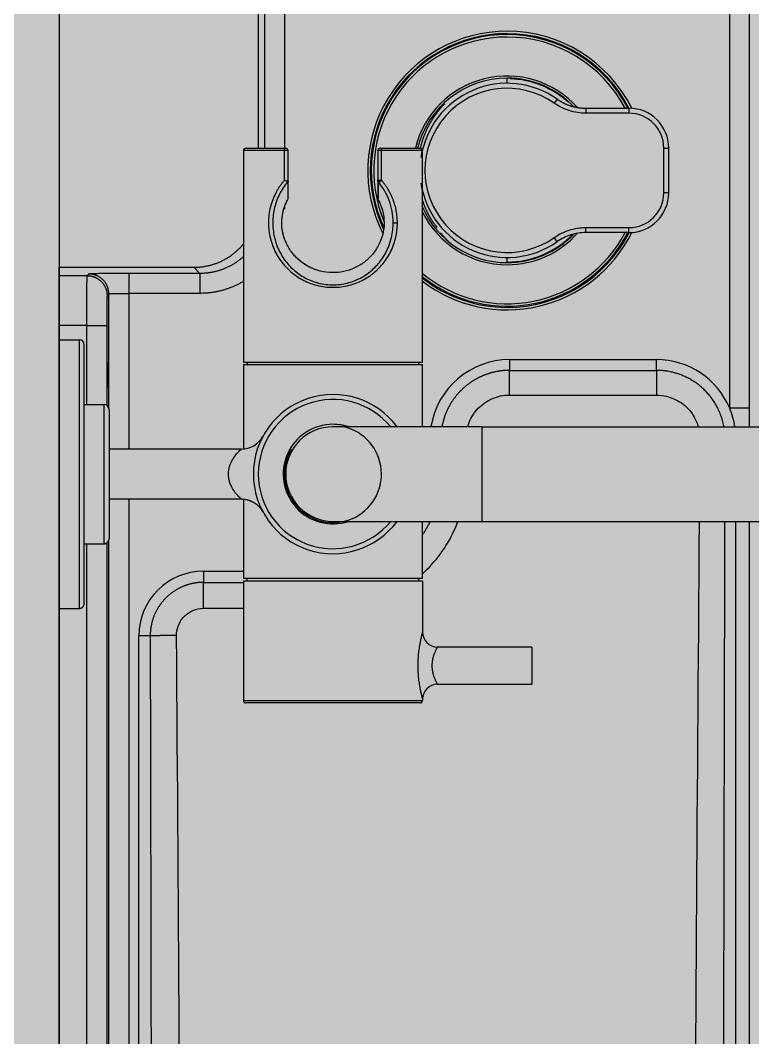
# Model space of a CAD drawing. Header units: millimetres. Extents: x 13515 to 183937, y -33900 to -660.
# Drawn here: x 60217.453 to 60219.757, y -20677.115 to -20673.915 of the extents above; entities that cross this region are included whole.
import ezdxf

# ---------------------------------------------------------------- set-up
doc = ezdxf.new("R2010")
doc.units = ezdxf.units.MM
doc.header["$LTSCALE"] = 100
doc.header["$MEASUREMENT"] = 0
doc.linetypes.add('HIDDEN', pattern=[2, 1, -1])
doc.layers.get('0').update_dxf_attribs({"linetype": 'CONTINUOUS'})
for name, color, linetype in [('254', 254, 'CONTINUOUS'), ('ELE9', 9, 'CONTINUOUS'), ('LED', 7, 'CONTINUOUS'), ('TOI', 12, 'CONTINUOUS')]:
    doc.layers.add(name, color=color, linetype=linetype)

# ---------------------------------------------------------------- blocks, each defined once
blk = doc.blocks.new('I2-샤워수전')
at = {"layer": 'TOI'}
for p, q in [((-16, 270), (-16, -72.5)), ((-138.7399, 268.7417), (-138.7399, -95.5)), ((-136, 268.7417), (-136, -95.5)), ((-13.9479, -100), (-13.9479, 244.9278)), ((-9.9483, 241.2105), (-9.9483, -91.6827)), ((-9.528, -91.1508), (-9.528, 234.8682)), ((-5.5284, 234.8682), (-5.5284, -91)), ((0, 234.8682), (0, -78)), ((-72.5, -59), (-37.5, -59)), ((-37, -59.5), (-73, -59.5)), ((-73, -59.75), (-73, -59.5)), ((-37, -83.5), (-37, -59.5)), ((-95, -70.25), (-95, -62.75)), ((-75.9999, -62.75), (-95, -62.75)), ((-95, -70.25), (-75.9999, -70.25)), ((-73, -83.5), (-73, -73.25)), ((-18.2689, -72.5), (-16, -72.5)), ((-29, -78.0396), (-37, -78.0396)), ((-29, -78.0396), (-29, -83.2435)), ((-5, -79), (-5, -131)), ((-4, -132), (-4, -78)), ((0, -78), (-3.9999, -78)), ((0, -78), (0, -132)), ((-73, -83.5), (-37, -83.5)), ((-72.25, -83.5), (-72.25, -84)), ((-37.75, -83.5), (-37.75, -84)), ((-29, -83.2435), (-37, -83.2435)), ((-29, -85.5), (-29, -83.2435)), ((-73, -84), (-37, -84)), ((-73, -84), (-73, -95.5)), ((-37, -99.9782), (-37, -84)), ((-29, -85.5), (-37, -85.5)), ((-9, -91), (-9, -119)), ((-5, -91), (-9, -91)), ((-10, -118), (-10, -92)), ((-85, -95.5), (-375, -95.5)), ((-85, -95.5), (-85, -114.5)), ((-54.9999, -95.5), (-85, -95.5)), ((-10, -100), (-36.5337, -100)), ((-37, -127), (-37, -110.0218)), ((-36.5337, -110), (-10, -110)), ((-13.9479, -141.3138), (-13.9479, -110)), ((-85, -114.5), (-375, -114.5)), ((-85, -114.4999), (-54.9999, -114.4999)), ((-73, -114.5), (-73, -127)), ((-138.7426, -118.2165), (-138.7426, -235.5307)), ((-138.7426, -118.2165), (-134.7429, -118.2165)), ((-134.7429, -118.2165), (-134.7429, -235.5307)), ((-9.9483, -118.3173), (-9.9483, -141.2105)), ((-9.528, -134.8682), (-9.528, -118.8492)), ((-5, -119), (-9, -119)), ((-5.5284, -119), (-5.5284, -134.8682)), ((-90.5, -120.8844), (-120, -120.8844)), ((-120, -125.847), (-120, -120.8844)), ((-90.5, -120.8844), (-90.5, -125.847)), ((-90.5, -125.847), (-120, -125.847)), ((-120, -125.847), (-120, -128)), ((-90.5, -128), (-90.5, -125.847)), ((-90.5, -128), (-120, -128)), ((-37, -127), (-73, -127)), ((-37, -127.5), (-73, -127.5)), ((-73, -127.5), (-73, -170)), ((-72.25, -127), (-72.25, -127.5)), ((-37.75, -127.5), (-37.75, -127)), ((-37, -170), (-37, -127.5)), ((0, -132), (-3.9999, -132)), ((0, -132), (0, -134.8682)), ((-5.5284, -134.8682), (-9.528, -134.8682)), ((-5.5284, -134.8682), (0, -134.8682)), ((0, -134.8682), (0, -144.8674)), ((-9.9483, -141.2105), (-9.6055, -140.8677)), ((-28.2585, -141.3138), (-13.9479, -141.3138)), ((-28.2585, -145.3135), (-28.2585, -141.3138)), ((-13.9479, -145.3135), (-13.9479, -141.3138)), ((-5.9486, -145.2101), (-5.6059, -144.8674)), ((-5.6059, -144.8674), (0, -144.8674)), ((0, -144.8674), (0, -146.551)), ((-28.2585, -145.3135), (-13.9479, -145.3135)), ((-27.021, -146.551), (-28.2585, -145.3135)), ((0, -146.551), (-27.021, -146.551)), ((0, -146.551), (0, -146.5511)), ((-90, -147.6085), (-90, -148.5307)), ((-89.9999, -147.4973), (-89.9999, -147.6085)), ((-100.0618, -151.7125), (-99.4868, -152.5307)), ((-114.5, -153.5307), (-105.8113, -153.5307)), ((-114.5, -153.5307), (-114.5, -154.5307)), ((-105.8113, -154.5307), (-114.5, -154.5307)), ((-105.8113, -153.5307), (-105.8113, -154.5307)), ((-67.0935, -155.5), (-67.9521, -155.5)), ((-45.257, -158.7128), (-45.257, -158.3124)), ((-45.1299, -158.3124), (-45.257, -158.3124)), ((-64, -164.0339), (-64, -160.4129)), ((-46, -160.3255), (-45.9999, -160.3282)), ((-45.9999, -160.3282), (-46, -163.8385)), ((-122.5, -161.5307), (-122.5, -170.5307)), ((-122.5, -161.5307), (-121.5, -161.5307)), ((-121.5, -161.5307), (-121.5, -170.5307)), ((-64, -164.034), (-64.7714, -164.034)), ((-64.7714, -164.034), (-64.7714, -170)), ((-64, -170), (-64, -164.034)), ((-46, -163.8385), (-46, -170)), ((-45.2285, -170), (-45.2285, -164.034)), ((-121.5, -170.5307), (-122.5, -170.5307)), ((-73, -170), (-64.7714, -170)), ((-64.5, -170.5), (-72.5, -170.5)), ((-64.7714, -170), (-64, -170)), ((-46, -170), (-45.2285, -170)), ((-37.5, -170.5), (-45.5, -170.5)), ((-45.257, -268.7443), (-45.257, -170.5)), ((-45.2285, -170), (-37, -170)), ((-41.2574, -268.7443), (-41.2574, -170.5)), ((-40.0199, -170.5), (-40.0199, -269.9818)), ((-114.5, -177.5307), (-105.8113, -177.5307)), ((-114.5, -178.5307), (-114.5, -177.5307)), ((-105.8113, -178.5307), (-105.8113, -177.5307)), ((-105.8113, -178.5307), (-114.5, -178.5307)), ((-100.0618, -180.3489), (-99.4868, -179.5307)), ((-90, -183.5307), (-90, -184.4528)), ((-89.9999, -184.4528), (-89.9999, -184.5641))]:
    blk.add_line(p, q, dxfattribs=at)
for points in [[(-23.563, -72.5611), (-23.3683, -72.5596, 0.00006178), (-23.1729, -72.558, 0.00006094), (-22.9766, -72.5564, 0.00006084), (-22.7799, -72.5548, 0.00006189), (-22.5828, -72.5531, 0.00006266), (-22.3858, -72.5513, 0.00006337), (-22.1889, -72.5495, 0.00006414), (-21.9926, -72.5477, 0.00006516), (-21.7969, -72.5458, 0.00006621), (-21.6023, -72.5438, 0.0000674), (-21.4089, -72.5418, 0.00006866), (-21.2169, -72.5398, 0.00007005), (-21.0267, -72.5378, 0.00007165), (-20.8384, -72.5357, 0.00007345), (-20.6524, -72.5336, 0.00007517), (-20.4688, -72.5314, 0.00007671), (-20.2881, -72.5293, 0.00007957), (-20.11, -72.5271, 0.00008349), (-19.9349, -72.5248, 0.00008402), (-19.7636, -72.5226, 0.00008128), (-19.5967, -72.5204, 0.00009227), (-19.4313, -72.5181, 0.00011361), (-19.2668, -72.5158, 0.00009161), (-19.1145, -72.5136, 0.00003515), (-18.9788, -72.5116, 0.00013327), (-18.8145, -72.509, 0.00025004), (-18.5748, -72.5051, 0.00013602), (-18.2689, -72.5, 0.00007629)], [(-3.9999, -78), (-4.0236, -78.0003, 0.00614716), (-4.0475, -78.0011, 0.00596958), (-4.0716, -78.0026, 0.00592672), (-4.0958, -78.0046, 0.00605823), (-4.1203, -78.0073, 0.00612209), (-4.1448, -78.0106, 0.00616928), (-4.1695, -78.0145, 0.00620304), (-4.1943, -78.0191, 0.0062684), (-4.2191, -78.0243, 0.00630737), (-4.244, -78.0302, 0.00636364), (-4.2689, -78.0368, 0.00639831), (-4.2937, -78.0441, 0.00645207), (-4.3186, -78.0521, 0.00648459), (-4.3434, -78.0608, 0.00653361), (-4.368, -78.0702, 0.00656312), (-4.3926, -78.0803, 0.0066075), (-4.417, -78.0911, 0.00663392), (-4.4412, -78.1026, 0.00667317), (-4.4652, -78.1148, 0.00669626), (-4.489, -78.1277, 0.00673008), (-4.5125, -78.1413, 0.00674964), (-4.5357, -78.1556, 0.00677774), (-4.5586, -78.1706, 0.00679361), (-4.5811, -78.1862, 0.00681576), (-4.6032, -78.2024, 0.00682777), (-4.6249, -78.2193, 0.00684369), (-4.6462, -78.2368, 0.00685185), (-4.667, -78.2549, 0.00686172), (-4.6873, -78.2736, 0.00686552), (-4.7071, -78.2929, 0.00686791), (-4.7263, -78.3127, 0.00686723), (-4.745, -78.333, 0.00686329), (-4.7631, -78.3538, 0.00685904), (-4.7806, -78.375, 0.00684965), (-4.7975, -78.3968, 0.00684174), (-4.8138, -78.4189, 0.0068259), (-4.8294, -78.4414, 0.00681388), (-4.8443, -78.4643, 0.00679166), (-4.8586, -78.4874, 0.00677622), (-4.8722, -78.5109, 0.00674902), (-4.8851, -78.5347, 0.00672852), (-4.8973, -78.5587, 0.00669204), (-4.9088, -78.5829, 0.00667294), (-4.9197, -78.6073, 0.00664361), (-4.9297, -78.6319, 0.00660371), (-4.9391, -78.6566, 0.0065257), (-4.9478, -78.6813, 0.00654378), (-4.9558, -78.7062, 0.00660845), (-4.9631, -78.7311, 0.00641436), (-4.9697, -78.7559, 0.00598942), (-4.9756, -78.7806, 0.00649503), (-4.9809, -78.8056, 0.00756005), (-4.9855, -78.8311, 0.00585025), (-4.9894, -78.855, 0.00230882), (-4.9926, -78.8766, 0.00789553), (-4.9954, -78.904, 0.01336104), (-4.9978, -78.9457, 0.0066977), (-5, -78.9999, 0.00363237)], [(-9, -90.9999), (-9.0237, -91.0002, 0.00614672), (-9.0475, -91.0011, 0.00596905), (-9.0716, -91.0025, 0.00592608), (-9.0959, -91.0046, 0.00605747), (-9.1203, -91.0072, 0.00612121), (-9.1449, -91.0105, 0.00616829), (-9.1696, -91.0144, 0.00620193), (-9.1943, -91.019, 0.00626718), (-9.2191, -91.0243, 0.00630603), (-9.244, -91.0302, 0.00636219), (-9.2689, -91.0368, 0.00639675), (-9.2938, -91.0441, 0.00645039), (-9.3186, -91.0521, 0.00648281), (-9.3434, -91.0608, 0.00653173), (-9.3681, -91.0702, 0.00656115), (-9.3926, -91.0803, 0.00660543), (-9.417, -91.0911, 0.00663177), (-9.4412, -91.1026, 0.00667093), (-9.4652, -91.1148, 0.00669394), (-9.489, -91.1277, 0.00672769), (-9.5125, -91.1413, 0.00674719), (-9.5357, -91.1556, 0.00677524), (-9.5586, -91.1706, 0.00679106), (-9.5811, -91.1862, 0.00681315), (-9.6032, -91.2024, 0.00682516), (-9.6249, -91.2193, 0.00684111), (-9.6462, -91.2368, 0.00684918), (-9.667, -91.2549, 0.00685878), (-9.6873, -91.2736, 0.00686294), (-9.7071, -91.2929, 0.00686633), (-9.7263, -91.3127, 0.00686632), (-9.745, -91.333, 0.00686292), (-9.7631, -91.3538, 0.00685874), (-9.7806, -91.375, 0.0068491), (-9.7975, -91.3968, 0.00684104), (-9.8138, -91.4189, 0.00682512), (-9.8294, -91.4414, 0.00681302), (-9.8444, -91.4643, 0.00679069), (-9.8586, -91.4875, 0.00677516), (-9.8722, -91.5109, 0.00674787), (-9.8851, -91.5347, 0.00672729), (-9.8973, -91.5587, 0.00669074), (-9.9089, -91.5829, 0.00667156), (-9.9197, -91.6073, 0.00664216), (-9.9298, -91.6319, 0.00660221), (-9.9392, -91.6566, 0.00652415), (-9.9479, -91.6813, 0.00654217), (-9.9559, -91.7062, 0.00660677), (-9.9631, -91.7311, 0.00641268), (-9.9698, -91.7559, 0.00598781), (-9.9757, -91.7806, 0.00649325), (-9.9809, -91.8056, 0.00755793), (-9.9855, -91.8312, 0.00584858), (-9.9895, -91.8551, 0.00230815), (-9.9927, -91.8767, 0.00789324), (-9.9954, -91.9041, 0.01335712), (-9.9979, -91.9457, 0.00669572), (-10, -92, 0.00363129)], [(-36.5337, -100), (-36.7052, -99.997, -0.00884397), (-36.8777, -99.9881, -0.00863416), (-37.0514, -99.973, -0.00856946), (-37.2258, -99.9519, -0.00873865), (-37.4006, -99.9242, -0.00882001), (-37.5754, -99.8903, -0.00886658), (-37.7499, -99.8498, -0.00889754), (-37.9238, -99.8029, -0.00896198), (-38.0966, -99.7494, -0.00899689), (-38.2681, -99.6895, -0.00904052), (-38.4379, -99.6231, -0.00906148), (-38.6056, -99.5505, -0.00908789), (-38.7708, -99.4716, -0.00910774), (-38.9333, -99.3866, -0.00913695), (-39.0926, -99.2955, -0.00912182), (-39.2485, -99.1988, -0.00907277), (-39.4005, -99.0965, -0.00913708), (-39.5487, -98.9887, -0.00928694), (-39.6926, -98.8756, -0.0090379), (-39.8316, -98.7582, -0.00846882), (-39.9652, -98.6371, -0.00923006), (-40.0952, -98.5094, -0.01081331), (-40.222, -98.3741, -0.00835536), (-40.338, -98.2447, -0.00325306), (-40.4402, -98.1255, -0.01136628), (-40.5586, -97.9666, -0.01931462), (-40.724, -97.7148, -0.00965551), (-40.9305, -97.3809, -0.00520345)], [(-9.6056, -140.8677), (-9.6019, -140.8575, 0.12429121), (-9.5981, -140.833, 0.0218621), (-9.5943, -140.7938, 0.00874373), (-9.5904, -140.7398, 0.00497445), (-9.5866, -140.6698, 0.00310073), (-9.5827, -140.5839, 0.00214591), (-9.5788, -140.4813, 0.00155462), (-9.575, -140.3626, 0.00120434), (-9.5713, -140.2269, 0.00094945), (-9.5676, -140.075, 0.00077991), (-9.5639, -139.9067, 0.00064726), (-9.5604, -139.7229, 0.0005534), (-9.557, -139.5236, 0.00047681), (-9.5538, -139.3102, 0.00042016), (-9.5507, -139.0828, 0.0003712), (-9.5477, -138.8432, 0.00033249), (-9.545, -138.5919, 0.00030294), (-9.5424, -138.3303, 0.00028153), (-9.54, -138.059, 0.00025344), (-9.5379, -137.7813, 0.00022329), (-9.5359, -137.4988, 0.00022652), (-9.5342, -137.207, 0.00024618), (-9.5327, -136.9048, 0.00018415), (-9.5314, -136.6184, 0.00007802), (-9.5304, -136.3575, 0.00023035), (-9.5295, -136.0261, 0.00036732), (-9.5287, -135.5229, 0.00018292), (-9.528, -134.8682, 0.00009969)], [(-5.5283, -134.8682), (-5.5284, -135.3415, -0.00009983), (-5.5286, -135.821, -0.00009531), (-5.5291, -136.3072, -0.00009479), (-5.5298, -136.798, -0.00010012), (-5.5306, -137.2913, -0.00010409), (-5.5317, -137.7851, -0.00010801), (-5.533, -138.2774, -0.0001124), (-5.5345, -138.7662, -0.00011847), (-5.5363, -139.2488, -0.00012502), (-5.5382, -139.7233, -0.00013295), (-5.5404, -140.1871, -0.00014206), (-5.5427, -140.6383, -0.0001529), (-5.5453, -141.0742, -0.00016603), (-5.548, -141.4932, -0.0001816), (-5.551, -141.8926, -0.00020034), (-5.5541, -142.2715, -0.00022159), (-5.5573, -142.6272, -0.00025185), (-5.5607, -142.9593, -0.00029109), (-5.5643, -143.2657, -0.00033122), (-5.5679, -143.5462, -0.00036465), (-5.5715, -143.799, -0.0004713), (-5.5753, -144.0254, -0.00068168), (-5.5793, -144.2243, -0.00070874), (-5.583, -144.3943, -0.00036909), (-5.5864, -144.5336, -0.00134666), (-5.5907, -144.6541, -0.00458105), (-5.5973, -144.7657, -0.00612899), (-5.6059, -144.8673, -0.00683343)], [(-5.6059, -144.8673), (-5.7965, -144.8628, -0.01280175), (-5.9896, -144.8488, -0.01215472), (-6.1854, -144.8248, -0.01197262), (-6.3832, -144.7909, -0.01247889), (-6.5819, -144.7461, -0.0127176), (-6.7809, -144.6906, -0.01287301), (-6.9793, -144.6238, -0.01297432), (-7.1762, -144.5459, -0.01318127), (-7.3706, -144.4565, -0.01329083), (-7.5617, -144.3562, -0.01343518), (-7.7484, -144.2446, -0.01350725), (-7.9299, -144.1225, -0.01360501), (-8.1051, -143.9898, -0.01365898), (-8.2735, -143.8474, -0.01372869), (-8.4337, -143.6955, -0.01371897), (-8.5856, -143.5353, -0.0136553), (-8.728, -143.367, -0.01372879), (-8.8607, -143.1917, -0.01389374), (-8.9828, -143.0098, -0.01354017), (-9.0944, -142.8235, -0.01272313), (-9.1947, -142.634, -0.013683), (-9.2841, -142.438, -0.01572207), (-9.3623, -142.2351, -0.01237337), (-9.4289, -142.0428, -0.00539072), (-9.4832, -141.8676, -0.01618256), (-9.5292, -141.645, -0.02706275), (-9.5701, -141.3072, -0.01386632), (-9.6056, -140.8677, -0.00762354)], [(-37, -143.7335), (-36.7201, -143.5694, -0.00468305), (-36.438, -143.411, -0.00473023), (-36.1537, -143.2585, -0.00473708), (-35.8673, -143.1117, -0.00470656), (-35.5791, -142.9709, -0.00469175), (-35.2893, -142.8358, -0.00467627), (-34.9979, -142.7068, -0.0046646), (-34.7053, -142.5836, -0.00464342), (-34.4115, -142.4664, -0.00462999), (-34.1167, -142.3551, -0.00460858), (-33.8211, -142.2497, -0.00459326), (-33.5249, -142.1501, -0.00456748), (-33.2283, -142.0565, -0.00455466), (-32.9313, -141.9686, -0.00453637), (-32.6341, -141.8866, -0.00451006), (-32.337, -141.8103, -0.00445915), (-32.0402, -141.7398, -0.00447568), (-31.7434, -141.6748, -0.00452848), (-31.4467, -141.6156, -0.00439481), (-31.1517, -141.5618, -0.00410148), (-30.8591, -141.5136, -0.0044669), (-30.5629, -141.4707, -0.00523072), (-30.2611, -141.4331, -0.00402583), (-29.9783, -141.401, -0.00153213), (-29.7231, -141.3746, -0.0054981), (-29.3987, -141.3521, -0.0093459), (-28.9038, -141.3317, -0.00465178), (-28.2585, -141.3138, -0.00250773)], [(-9.9483, -141.2105), (-9.9552, -141.2154, -0.17603175), (-9.9715, -141.2204, -0.04077524), (-9.9976, -141.2255, -0.01699347), (-10.0336, -141.2306, -0.00979362), (-10.0803, -141.2358, -0.00614181), (-10.1375, -141.2409, -0.00426342), (-10.2059, -141.2461, -0.00309436), (-10.2851, -141.2512, -0.00239982), (-10.3755, -141.2562, -0.0018934), (-10.4768, -141.2611, -0.00155611), (-10.589, -141.2659, -0.00129196), (-10.7115, -141.2706, -0.00110491), (-10.8444, -141.2751, -0.00095221), (-10.9866, -141.2795, -0.00083922), (-11.1382, -141.2836, -0.00074154), (-11.298, -141.2875, -0.00066428), (-11.4655, -141.2912, -0.0006053), (-11.6399, -141.2946, -0.00056256), (-11.8208, -141.2978, -0.00050646), (-12.0059, -141.3006, -0.00044623), (-12.1942, -141.3032, -0.00045269), (-12.3888, -141.3055, -0.000492), (-12.5903, -141.3075, -0.00036805), (-12.7812, -141.3092, -0.00015592), (-12.9551, -141.3106, -0.0004604), (-13.1761, -141.3118, -0.00073416), (-13.5115, -141.3129, -0.00036562), (-13.948, -141.3138, -0.00019926)], [(-9.9483, -141.2105), (-9.9438, -141.401, 0.01280184), (-9.9298, -141.5941, 0.01215479), (-9.9058, -141.79, 0.01197266), (-9.8719, -141.9877, 0.01247892), (-9.8271, -142.1865, 0.01271761), (-9.7716, -142.3855, 0.012873), (-9.7047, -142.5839, 0.01297429), (-9.6269, -142.7808, 0.01318122), (-9.5375, -142.9752, 0.01329076), (-9.4371, -143.1663, 0.01343509), (-9.3255, -143.353, 0.01350714), (-9.2034, -143.5345, 0.01360488), (-9.0707, -143.7097, 0.01365884), (-8.9283, -143.878, 0.01372853), (-8.7764, -144.0383, 0.0137188), (-8.6162, -144.1902, 0.01365512), (-8.448, -144.3325, 0.0137286), (-8.2726, -144.4653, 0.01389354), (-8.0907, -144.5874, 0.01353997), (-7.9044, -144.699, 0.01272295), (-7.7149, -144.7993, 0.01368279), (-7.5189, -144.8887, 0.01572184), (-7.316, -144.9669, 0.0123732), (-7.1236, -145.0334, 0.00539065), (-6.9484, -145.0878, 0.01618234), (-6.7259, -145.1338, 0.02706243), (-6.3881, -145.1747, 0.01386617), (-5.9486, -145.2102, 0.00762347)], [(-37, -148.6909), (-36.7468, -148.467, -0.00641842), (-36.4885, -148.2499, -0.00645897), (-36.2248, -148.04, -0.00645857), (-35.9562, -147.8371, -0.0064384), (-35.6829, -147.6418, -0.00642873), (-35.4054, -147.4539, -0.00641126), (-35.1238, -147.2739, -0.00639769), (-34.8386, -147.1014, -0.00637452), (-34.55, -146.9371, -0.00635885), (-34.2584, -146.7805, -0.00633144), (-33.964, -146.6321, -0.00631116), (-33.6672, -146.4917, -0.00627591), (-33.3683, -146.3596, -0.00625753), (-33.0677, -146.2354, -0.00622971), (-32.7656, -146.1196, -0.00619206), (-32.4624, -146.0117, -0.00611892), (-32.1585, -145.9121, -0.00613653), (-31.8538, -145.8203, -0.00619885), (-31.5484, -145.7367, -0.0060163), (-31.2443, -145.6608, -0.00561683), (-30.9422, -145.593, -0.00609562), (-30.6361, -145.5326, -0.00710281), (-30.3241, -145.4799, -0.0054906), (-30.0316, -145.4349, -0.0021522), (-29.7675, -145.398, -0.0074265), (-29.4326, -145.3665, -0.01257755), (-28.9227, -145.3383, -0.00629618), (-28.2585, -145.3135, -0.00341079)], [(-13.948, -145.3135), (-13.5693, -145.3134, 0.0001663), (-13.1858, -145.313, 0.00015877), (-12.7968, -145.3124, 0.00015791), (-12.4041, -145.3115, 0.00016679), (-12.0095, -145.3104, 0.0001734), (-11.6144, -145.3089, 0.00017993), (-11.2206, -145.3072, 0.00018724), (-10.8296, -145.3052, 0.00019736), (-10.4435, -145.3029, 0.00020827), (-10.0639, -145.3003, 0.00022147), (-9.6928, -145.2974, 0.00023663), (-9.3319, -145.2943, 0.0002547), (-8.9832, -145.2909, 0.00027656), (-8.648, -145.2872, 0.0003025), (-8.3284, -145.2833, 0.0003337), (-8.0253, -145.2792, 0.00036909), (-7.7408, -145.2748, 0.00041947), (-7.475, -145.2703, 0.00048481), (-7.23, -145.2656, 0.00055162), (-7.0055, -145.2608, 0.00060726), (-6.8033, -145.2559, 0.0007848), (-6.6222, -145.2509, 0.00113497), (-6.463, -145.2456, 0.00117978), (-6.327, -145.2406, 0.00061429), (-6.2155, -145.2361, 0.00224082), (-6.1192, -145.2303, 0.00761313), (-6.0299, -145.2216, 0.01014586), (-5.9486, -145.2102, 0.01123962)], [(-76.6447, -153.461), (-76.6948, -153.3966, 0.00138202), (-76.7452, -153.3325, 0.00138259), (-76.7959, -153.2687, 0.00138336), (-76.847, -153.2052, 0.00138448), (-76.8985, -153.1421, 0.00138545), (-76.9502, -153.0792, 0.00138629), (-77.0024, -153.0166, 0.00138706), (-77.0548, -152.9543, 0.00138778), (-77.1076, -152.8923, 0.00138859), (-77.1607, -152.8306, 0.00138945), (-77.2142, -152.7693, 0.0013898), (-77.268, -152.7082, 0.00138966), (-77.3221, -152.6475, 0.00139118), (-77.3765, -152.587, 0.00139412), (-77.4313, -152.5269, 0.0013911), (-77.4864, -152.4671, 0.00138299), (-77.5418, -152.4077, 0.00139529), (-77.5976, -152.3485, 0.00142376), (-77.6538, -152.2896, 0.00138366), (-77.71, -152.2312, 0.00129229), (-77.7663, -152.1735, 0.00142615), (-77.8238, -152.1152, 0.00169962), (-77.883, -152.0559, 0.00129077), (-77.9388, -152.0005, 0.00044439), (-77.9893, -151.9505, 0.00181944), (-78.055, -151.8871, 0.00313022), (-78.157, -151.7904, 0.00153113), (-78.2912, -151.6644, 0.00081165)], [(-73, -159.9543), (-73.0628, -159.7639, 0.00292228), (-73.128, -159.5739, 0.00290523), (-73.1955, -159.3844, 0.00290358), (-73.2653, -159.1954, 0.00292201), (-73.3374, -159.0069, 0.00293264), (-73.4119, -158.819, 0.00294092), (-73.4888, -158.6317, 0.0029476), (-73.5679, -158.445, 0.0029576), (-73.6494, -158.259, 0.00296482), (-73.7332, -158.0737, 0.00297404), (-73.8194, -157.8892, 0.00297967), (-73.9079, -157.7055, 0.00298634), (-73.9988, -157.5226, 0.00299422), (-74.0919, -157.3405, 0.00300718), (-74.1874, -157.1593, 0.00300458), (-74.2852, -156.9791, 0.00299258), (-74.3853, -156.7999, 0.00302346), (-74.4877, -156.6216, 0.00309178), (-74.5927, -156.444, 0.00300633), (-74.6994, -156.2682, 0.00280944), (-74.8077, -156.0945, 0.0031079), (-74.9202, -155.9193, 0.00371521), (-75.038, -155.7414, 0.00281546), (-75.1499, -155.575, 0.00095391), (-75.2522, -155.4252, 0.00398794), (-75.3886, -155.2358, 0.00687134), (-75.6049, -154.9479, 0.00335057), (-75.8921, -154.5732, 0.0017701)], [(-64.7715, -164.0339), (-64.7546, -164.0142, -0.00686528), (-64.7366, -163.9941, -0.00611028), (-64.7172, -163.9736, -0.00579814), (-64.6966, -163.9527, -0.00601268), (-64.6748, -163.9317, -0.00605123), (-64.6518, -163.9106, -0.00608378), (-64.6277, -163.8896, -0.00611034), (-64.6027, -163.8688, -0.00625522), (-64.5769, -163.8484, -0.00637506), (-64.5503, -163.8286, -0.0065742), (-64.5232, -163.8094, -0.00678007), (-64.4957, -163.7911, -0.00706642), (-64.468, -163.7739, -0.00739569), (-64.4404, -163.7577, -0.00780658), (-64.413, -163.743, -0.00827774), (-64.386, -163.7295, -0.00879742), (-64.3596, -163.7176, -0.00954293), (-64.334, -163.7073, -0.01046682), (-64.3094, -163.6986, -0.01126693), (-64.2859, -163.6914, -0.01171234), (-64.2637, -163.6859, -0.01392328), (-64.2427, -163.6821, -0.01791146), (-64.2229, -163.68, -0.01658457), (-64.2052, -163.679, -0.00861467), (-64.1899, -163.6789, -0.02508315), (-64.1737, -163.6816, -0.05266857), (-64.1532, -163.689, -0.03397395), (-64.1289, -163.7007, -0.0207982)], [(-64.1289, -163.7007), (-64.1209, -163.7097, -0.00607593), (-64.1132, -163.7189, -0.00600996), (-64.1056, -163.7282, -0.00598977), (-64.0983, -163.7378, -0.00604637), (-64.0912, -163.7477, -0.00607469), (-64.0843, -163.7577, -0.00609051), (-64.0776, -163.7679, -0.00610159), (-64.0711, -163.7783, -0.00612322), (-64.0649, -163.7888, -0.00613592), (-64.059, -163.7996, -0.0061512), (-64.0533, -163.8105, -0.0061584), (-64.0479, -163.8215, -0.00616607), (-64.0428, -163.8327, -0.00617585), (-64.0379, -163.844, -0.00619193), (-64.0333, -163.8554, -0.00618004), (-64.029, -163.867, -0.00614548), (-64.025, -163.8786, -0.00619513), (-64.0213, -163.8903, -0.00631036), (-64.0178, -163.9022, -0.00613694), (-64.0147, -163.914, -0.00574115), (-64.0119, -163.9259, -0.00629929), (-64.0094, -163.9379, -0.00744868), (-64.0071, -163.9503, -0.00570306), (-64.0052, -163.962, -0.00208463), (-64.0036, -163.9725, -0.00790811), (-64.0023, -163.986, -0.01353198), (-64.0011, -164.0068, -0.00668614), (-64, -164.0339, -0.0035709)], [(-77.4693, -179.4178), (-77.2245, -179.1665, 0.00472232), (-76.9845, -178.9108, 0.00473075), (-76.7496, -178.6505, 0.00472885), (-76.5196, -178.3859, 0.00472546), (-76.2949, -178.1171, 0.00472329), (-76.0753, -177.8443, 0.00471765), (-75.8613, -177.5675, 0.00471257), (-75.6526, -177.2871, 0.00470489), (-75.4495, -177.003, 0.00469892), (-75.252, -176.7155, 0.00468941), (-75.0603, -176.4247, 0.00468055), (-74.8743, -176.1308, 0.0046661), (-74.6942, -175.8339, 0.00465956), (-74.5199, -175.5343, 0.00465265), (-74.3516, -175.232, 0.00463096), (-74.1893, -174.9273, 0.0045883), (-74.033, -174.6204, 0.00461247), (-73.8827, -174.3111, 0.00468079), (-73.7384, -173.9994, 0.00454262), (-73.6004, -173.6872, 0.0042395), (-73.4691, -173.3753, 0.00463664), (-73.3424, -173.0568, 0.00546078), (-73.2202, -172.7294, 0.00417912), (-73.1089, -172.4212, 0.00153721), (-73.0114, -172.142, 0.00576717), (-72.8997, -171.7819, 0.00983005), (-72.7453, -171.226, 0.00485397), (-72.5536, -170.4971, 0.00259734)], [(-64.4999, -170.5), (-64.5129, -170.4994, -0.02354851), (-64.526, -170.4977, -0.02211001), (-64.5393, -170.4947, -0.02130241), (-64.5527, -170.4905, -0.02151659), (-64.5662, -170.4849, -0.02099967), (-64.5797, -170.4779, -0.02022212), (-64.5932, -170.4696, -0.01921376), (-64.6065, -170.4598, -0.01834854), (-64.6197, -170.4487, -0.01727558), (-64.6327, -170.4361, -0.01631613), (-64.6454, -170.4222, -0.01526778), (-64.6577, -170.4069, -0.01436088), (-64.6696, -170.3903, -0.01344275), (-64.681, -170.3725, -0.01266055), (-64.6919, -170.3535, -0.01185618), (-64.7022, -170.3335, -0.01112848), (-64.7119, -170.3125, -0.01056481), (-64.7209, -170.2906, -0.01015346), (-64.7292, -170.2678, -0.00941652), (-64.7367, -170.2445, -0.00849008), (-64.7436, -170.2208, -0.00878472), (-64.7496, -170.1963, -0.00972054), (-64.7549, -170.171, -0.00739273), (-64.7595, -170.1469, -0.003166), (-64.7631, -170.125, -0.00936698), (-64.7663, -170.0972, -0.01514481), (-64.769, -170.055, -0.00760893), (-64.7715, -170, -0.0041591)], [(-45.2285, -170), (-45.2288, -170.0239, -0.00695511), (-45.2297, -170.048, -0.0066255), (-45.2314, -170.0725, -0.00657028), (-45.2337, -170.0972, -0.00691632), (-45.2367, -170.1221, -0.00715035), (-45.2405, -170.1469, -0.00736609), (-45.245, -170.1717, -0.0075922), (-45.2503, -170.1963, -0.00791309), (-45.2564, -170.2206, -0.00823075), (-45.2632, -170.2445, -0.00860859), (-45.2708, -170.2679, -0.00900844), (-45.2791, -170.2906, -0.00946954), (-45.2881, -170.3125, -0.00998471), (-45.2977, -170.3335, -0.0105629), (-45.308, -170.3535, -0.01118122), (-45.3189, -170.3725, -0.01180201), (-45.3303, -170.3903, -0.01265768), (-45.3422, -170.4069, -0.01367834), (-45.3546, -170.4222, -0.01430958), (-45.3672, -170.4361, -0.01436685), (-45.3801, -170.4487, -0.01655317), (-45.3934, -170.4598, -0.02050316), (-45.4072, -170.4696, -0.01741369), (-45.4203, -170.4779, -0.00790956), (-45.4321, -170.4847, -0.02464238), (-45.4473, -170.4905, -0.04530206), (-45.4702, -170.4956, -0.02467138), (-45.5, -170.5, -0.01382489)], [(-100.0617, -180.3489), (-100.2277, -180.2348, 0.0050671), (-100.3962, -180.1238, 0.00502798), (-100.5675, -180.0159, 0.00501525), (-100.7414, -179.9112, 0.00504735), (-100.9178, -179.8099, 0.005063), (-101.0966, -179.7119, 0.00507127), (-101.2777, -179.6175, 0.00507677), (-101.4609, -179.5266, 0.00508839), (-101.6463, -179.4394, 0.005095), (-101.8336, -179.3559, 0.00510324), (-102.0229, -179.2761, 0.0051063), (-102.2139, -179.2002, 0.00510919), (-102.4065, -179.1282, 0.00511521), (-102.6007, -179.0601, 0.00512658), (-102.7963, -178.9961, 0.00511521), (-102.9931, -178.9361, 0.00508525), (-103.191, -178.8801, 0.00512666), (-103.3901, -178.8283, 0.00522408), (-103.5904, -178.7806, 0.0050786), (-103.7907, -178.737, 0.00474808), (-103.9904, -178.6977, 0.00521851), (-104.1938, -178.6624, 0.00618524), (-104.4024, -178.6313, 0.00472319), (-104.5985, -178.6045, 0.00169515), (-104.776, -178.5824, 0.00658273), (-105.0036, -178.5634, 0.01128275), (-105.3535, -178.5461, 0.00555695), (-105.8113, -178.5307, 0.00296075)]]:
    blk.add_lwpolyline(points, format="xyb", dxfattribs=at)
for centre, radius, start, end in [((-72.5, -59.5), 0.5, 90, 180), ((-37.5, -59.5), 0.5, 0, 90), ((-76, -59.75), 3, 270, 0), ((-76, -73.25), 3, 0, 90), ((-29, -72.5), 13, 270, 0), ((-55, -105), 16, 216.42357, 143.57643), ((-55, -105), 15, 219.29648, 140.70352), ((-55, -105), 9.75, 329.149066, 256.99787), ((-55, -105), 10, 270, 108.19487), ((-55, -105), 9.5, 270, 89.99961), ((-36.5338, -115), 5, 90, 151.56311), ((-120, -112), 16, 188.9893, 202.86333), ((-90.5, -112), 16, 270, 351.010701), ((-55, -105), 10, 251.80513, 270), ((-120, -112), 16, 202.86333, 270), ((-9, -118), 1, 180, 270), ((-4, -131), 1, 180, 270), ((-90, -166), 28, 52.6168, 153.60367), ((-90, -166), 27.5, 90, 153.02616), ((-90, -166.0307), 27.3, 51.48565, 152.7499), ((-90, -166), 27.5, 51.81652, 90), ((-90, -166.0307), 26.8, 50.62981, 152.19797), ((-90, -166.0307), 18.9624, 90, 138.1885), ((-90, -166.0307), 18.9624, 26.29701, 90), ((-90, -166.0307), 18.5334, 90, 136.35117), ((-90, -166.0307), 18.4221, 90, 135.78985), ((-90, -166.0307), 17.5, 8.499243, 125.0968), ((-90, -166.0307), 18.5334, 23.4711, 90), ((-90, -166.0307), 16.5, 234.9032, 125.0968), ((-90, -166), 28, 270, 26.91455), ((-114.5, -161.5307), 8, 90, 180), ((-114.5, -161.5307), 7, 90, 180), ((-90, -166), 27.5, 270, 25.52848), ((-90, -166.0307), 27.3, 270, 24.87424), ((-90, -166.0307), 26.8, 270, 22.71077), ((-90, -166.0307), 17.5, 234.9032, 351.50057), ((-114.5, -170.5307), 8, 180, 270), ((-114.5, -170.5307), 7, 180, 270), ((-90, -166.0307), 18.9624, 221.8115, 346.36761), ((-90, -166.0307), 18.5334, 270.000126, 346.045745), ((-72.5, -170), 0.5, 180, 270), ((-64.5, -170), 0.5, 270, 0), ((-45.5, -170), 0.5, 180, 270), ((-37.5, -170), 0.5, 270, 0), ((-90, -166), 28, 206.54188, 270), ((-90, -166), 27.5, 207.10756, 270), ((-90, -166.0307), 27.3, 207.2501, 270), ((-90, -166.0307), 26.8, 207.80203, 270), ((-90, -166.0307), 18.5334, 223.64883, 270.00013), ((-90, -166.0307), 18.4221, 228.07131, 267.99308)]:
    blk.add_arc(centre, radius, start, end, dxfattribs=at)
blk.add_ellipse((-9.7381, -125), major_axis=(0, -2.5), ratio=0.01309072, start_param=0, end_param=6.2831853, dxfattribs=at)
for points, knots in [([(-133.1958, 270.0001), (-133.2318, 236.4374), (-133.3003, 172.7703), (-133.4131, 95.0831), (-133.5096, 37.582), (-133.5836, -2.548), (-133.6607, -40.7478), (-133.7279, -71.5173), (-133.7706, -89.5536), (-133.7849, -95.5)], [0, 0, 0, 0, 0.26358067, 0.50000305, 0.61010823, 0.71516051, 0.8151599, 0.9101064, 0.95680622, 0.95680622, 0.95680622, 0.95680622]), ([(-18.2689, -72.5), (-18.3141, -51.6346), (-18.4089, -7.936), (-18.5315, 60.5638), (-18.6273, 122.6343), (-18.7002, 177.094), (-18.7554, 222.7609), (-18.7877, 253.9916), (-18.8043, 270.0001)], [0, 0, 0, 0, 0.18276281, 0.38276206, 0.59999774, 0.7264466, 0.85978069, 1, 1, 1, 1]), ([(-128.6146, -95.5), (-128.1508, -37.3534), (-127.781, 20.794), (-127.157, 137.6373), (-126.9058, 196.3333), (-126.703, 255.0294)], [0.045115198, 0.045115198, 0.045115198, 0.045115198, 0.52031843, 0.52031843, 1, 1, 1, 1]), ([(-25.2969, 255.0296), (-25.1168, 202.916), (-24.6584, 93.7184), (-23.994, -15.4781), (-23.563, -72.5611)], [0, 0, 0, 0, 0.47723962, 1, 1, 1, 1]), ([(-73, -73.25), (-72.9992, -73.2472), (-72.9976, -73.2415), (-72.9851, -73.1956), (-72.962, -73.1105), (-72.9229, -72.9652), (-72.8639, -72.7402), (-72.7921, -72.4552), (-72.6822, -71.9968), (-72.5261, -71.2886), (-72.3396, -70.2656), (-72.179, -69.0985), (-72.0707, -67.8269), (-72.0317, -66.5004), (-72.0708, -65.174), (-72.1789, -63.9019), (-72.3396, -62.7348), (-72.5261, -61.7113), (-72.6822, -61.003), (-72.7921, -60.5448), (-72.8639, -60.2598), (-72.9229, -60.0345), (-72.9572, -59.9075), (-72.9753, -59.8405), (-72.9843, -59.8074), (-72.9913, -59.7817), (-72.9963, -59.7635), (-72.9994, -59.7521), (-72.9998, -59.7507), (-73, -59.75)], [0, 0, 0, 0, 0.01917734, 0.03842213, 0.05784741, 0.08703141, 0.11645749, 0.14614654, 0.17641443, 0.23802034, 0.30141717, 0.36647843, 0.43286844, 0.49997421, 0.56708196, 0.63347401, 0.69855588, 0.7619808, 0.82357835, 0.85383406, 0.8835373, 0.91295733, 0.94214129, 0.95188291, 0.96156649, 0.97120587, 0.98081511, 0.9904084, 1, 1, 1, 1]), ([(-75.9999, -70.2499), (-75.9995, -70.2492), (-75.9985, -70.2476), (-75.9906, -70.2344), (-75.9781, -70.2131), (-75.9604, -70.1824), (-75.9377, -70.1423), (-75.91, -70.0926), (-75.8773, -70.0329), (-75.8296, -69.9446), (-75.7591, -69.8121), (-75.6683, -69.6322), (-75.5629, -69.4118), (-75.4195, -69.0865), (-75.2331, -68.6023), (-75.0425, -67.9476), (-74.9163, -67.2362), (-74.8707, -66.4993), (-74.9167, -65.7634), (-75.0425, -65.0519), (-75.2332, -64.3978), (-75.4194, -63.9135), (-75.5629, -63.5882), (-75.6683, -63.3679), (-75.759, -63.1879), (-75.8382, -63.0393), (-75.8985, -62.9284), (-75.9438, -62.847), (-75.9759, -62.7907), (-75.9961, -62.7563), (-75.9987, -62.7521), (-75.9999, -62.7501)], [0, 0, 0, 0, 0.01465361, 0.02952637, 0.04462953, 0.05997383, 0.07556951, 0.09142632, 0.10755353, 0.12395997, 0.15362016, 0.18680962, 0.21410474, 0.25015338, 0.31343745, 0.37626481, 0.44042503, 0.49999335, 0.55977863, 0.62372453, 0.68657383, 0.74988448, 0.7858964, 0.81321958, 0.84633945, 0.87607163, 0.90212774, 0.92750896, 0.95225344, 0.97640236, 1, 1, 1, 1]), ([(-28.9999, -83.2436), (-28.9388, -83.2432), (-28.8157, -83.2426), (-28.63, -83.2377), (-28.4422, -83.2296), (-28.2523, -83.218), (-28.0605, -83.2029), (-27.8667, -83.1841), (-27.6712, -83.1615), (-27.4738, -83.135), (-27.2749, -83.1045), (-27.0743, -83.0699), (-26.8723, -83.0311), (-26.6688, -82.9879), (-26.4641, -82.9402), (-26.2582, -82.888), (-26.0513, -82.831), (-25.8434, -82.7694), (-25.6347, -82.7028), (-25.4253, -82.6312), (-25.2154, -82.5546), (-25.005, -82.4728), (-24.7944, -82.3857), (-24.5836, -82.2932), (-24.3729, -82.1953), (-24.1623, -82.0919), (-23.9522, -81.9828), (-23.7425, -81.868), (-23.5335, -81.7475), (-23.3255, -81.6211), (-23.1184, -81.4889), (-22.9127, -81.3506), (-22.7084, -81.2064), (-22.5057, -81.0561), (-22.3049, -80.8997), (-22.1062, -80.7371), (-21.9097, -80.5684), (-21.7158, -80.3935), (-21.5245, -80.2123), (-21.3362, -80.025), (-21.1511, -79.8314), (-20.9695, -79.6317), (-20.7914, -79.4257), (-20.6173, -79.2135), (-20.4473, -78.9952), (-20.2817, -78.7708), (-20.1208, -78.5403), (-19.9647, -78.3039), (-19.8138, -78.0615), (-19.6684, -77.8132), (-19.5285, -77.5592), (-19.3946, -77.2996), (-19.2669, -77.0343), (-19.1456, -76.7637), (-19.0311, -76.4877), (-18.9235, -76.2066), (-18.8231, -75.9205), (-18.7302, -75.6295), (-18.645, -75.3339), (-18.5679, -75.0338), (-18.4989, -74.7295), (-18.4385, -74.4211), (-18.3868, -74.1088), (-18.344, -73.793), (-18.3104, -73.4739), (-18.2864, -73.1517), (-18.2714, -72.8267), (-18.2697, -72.6091), (-18.2689, -72.5)], [0, 0, 0, 0, 0.01088089, 0.0218934, 0.0330375, 0.0443132, 0.05572048, 0.06725935, 0.07892979, 0.0907318, 0.10266536, 0.11473048, 0.12692714, 0.13925534, 0.15171507, 0.16430631, 0.17702907, 0.18988332, 0.20286907, 0.2159863, 0.229235, 0.24261517, 0.25612678, 0.26976984, 0.28354434, 0.29745025, 0.31148758, 0.3256563, 0.33995642, 0.35438791, 0.36895076, 0.38364497, 0.39847052, 0.4134274, 0.4285156, 0.4437351, 0.45908589, 0.47456795, 0.49018128, 0.50592586, 0.52180168, 0.53780872, 0.55394697, 0.57021641, 0.58661703, 0.60314882, 0.61981175, 0.63660582, 0.65353101, 0.6705873, 0.68777467, 0.70509312, 0.72254262, 0.74012316, 0.75783472, 0.77567729, 0.79365084, 0.81175537, 0.82999084, 0.84835726, 0.86685458, 0.88548281, 0.90424192, 0.92313188, 0.9421527, 0.96130433, 0.98058677, 1, 1, 1, 1]), ([(-23.563, -72.5611), (-23.5583, -73.2002), (-23.6673, -73.8402), (-24.0275, -74.8421), (-24.219, -75.2262), (-24.6846, -75.9369), (-24.9592, -76.2648), (-25.7287, -76.9914), (-26.267, -77.3453), (-27.5261, -77.8876), (-28.2633, -78.0396), (-28.9999, -78.0396)], [0, 0, 0, 0, 0.22349718, 0.22349718, 0.3723037, 0.3723037, 0.52060533, 0.52060533, 0.74238836, 0.74238836, 1, 1, 1, 1]), ([(-73, -84.9794), (-73.3283, -85.2768), (-74.9702, -86.8396), (-77.5646, -90.0269), (-79.3413, -93.4465), (-80.0621, -95.3235), (-80.1277, -95.5)], [0.46623181, 0.46623181, 0.46623181, 0.46623181, 0.4976332, 0.62684953, 0.75601929, 0.76936285, 0.76936285, 0.76936285, 0.76936285]), ([(-74.5328, -95.5), (-74.4801, -95.3908), (-74.3197, -95.0657), (-74.0419, -94.5367), (-73.694, -93.9239), (-73.3474, -93.3565), (-73.1124, -92.9964), (-73, -92.8292)], [0.28782349, 0.28782349, 0.28782349, 0.28782349, 0.29847573, 0.31968133, 0.34032179, 0.36039693, 0.37810219, 0.37810219, 0.37810219, 0.37810219]), ([(-36.5337, -100), (-36.5338, -100), (-36.5338, -100), (-36.533, -100.0007), (-36.4296, -100.0935), (-36.0341, -100.4852), (-35.7084, -100.8255), (-35.0443, -101.697), (-34.7071, -102.2296), (-34.3443, -103.0879), (-34.2501, -103.3597), (-34.0637, -104.0732), (-34.0016, -104.5271), (-33.9987, -105.3443), (-34.0357, -105.7079), (-34.1687, -106.3623), (-34.255, -106.6563), (-34.607, -107.5937), (-34.9605, -108.1804), (-35.5244, -108.9389), (-35.7334, -109.1831), (-36.0397, -109.5164), (-36.151, -109.6303), (-36.4267, -109.9041), (-36.5338, -110), (-36.5337, -110)], [6.0627301, 6.0627301, 6.0627301, 6.0627301, 6.0643444, 6.0643444, 6.4842536, 6.4842536, 7.0014916, 7.0014916, 7.5184209, 7.5184209, 7.7424524, 7.7424524, 8.0893257, 8.0893257, 8.3667691, 8.3667691, 8.6034451, 8.6034451, 9.1551154, 9.1551154, 9.4802889, 9.4802889, 9.6971057, 9.6971057, 10.125484, 10.125484, 10.125484, 10.125484]), ([(-138.7407, -114.5), (-138.7409, -114.7029), (-138.741, -114.9058), (-138.7418, -116.1441), (-138.7426, -117.1797), (-138.7426, -118.2165)], [0.40204949, 0.40204949, 0.40204949, 0.40204949, 0.5, 0.5, 1, 1, 1, 1]), ([(-133.6008, -114.5), (-133.5733, -114.6505), (-133.5058, -114.989), (-133.3815, -115.5099), (-133.226, -116.0592), (-133.0499, -116.596), (-132.8543, -117.1196), (-132.64, -117.6295), (-132.4082, -118.1251), (-132.1598, -118.6058), (-131.8958, -119.0714), (-131.6172, -119.5214), (-131.325, -119.9556), (-131.0202, -120.3737), (-130.7038, -120.7754), (-130.3766, -121.1607), (-130.0397, -121.5295), (-129.6939, -121.8817), (-129.3402, -122.2174), (-128.9794, -122.5365), (-128.6124, -122.8391), (-128.2399, -123.1253), (-127.8629, -123.3954), (-127.482, -123.6495), (-127.0981, -123.8877), (-126.7118, -124.1104), (-126.3238, -124.3178), (-125.9348, -124.5102), (-125.5454, -124.6878), (-125.1562, -124.8512), (-124.7679, -125.0005), (-124.3809, -125.1362), (-123.9957, -125.2586), (-123.6129, -125.3682), (-123.2329, -125.4653), (-122.8562, -125.5503), (-122.4831, -125.6237), (-122.114, -125.6859), (-121.7493, -125.7374), (-121.3893, -125.7785), (-121.0343, -125.8097), (-120.6846, -125.8314), (-120.3404, -125.8446), (-120.1128, -125.8462), (-120, -125.8469)], [0.11562593, 0.11562593, 0.11562593, 0.11562593, 0.13673394, 0.16326264, 0.18951847, 0.21550135, 0.24121122, 0.266648, 0.29181162, 0.31670201, 0.34131912, 0.36566286, 0.38973319, 0.41353002, 0.43705331, 0.46030299, 0.48327901, 0.50598129, 0.52840979, 0.55056445, 0.57244521, 0.59405202, 0.61538484, 0.63644359, 0.65722825, 0.67773876, 0.69797506, 0.71793712, 0.7376249, 0.75703834, 0.7761774, 0.79504204, 0.81363223, 0.83194793, 0.84998909, 0.86775568, 0.88524766, 0.90246501, 0.91940769, 0.93607567, 0.95246892, 0.96858741, 0.98443111, 1, 1, 1, 1]), ([(-120, -120.8844), (-120.6926, -120.8844), (-121.3854, -120.8017), (-122.5639, -120.5164), (-123.0585, -120.3488), (-124.5909, -119.6721), (-125.5542, -118.9932), (-127.1439, -117.3164), (-127.7709, -116.3179), (-128.2725, -114.9956), (-128.3535, -114.7494), (-128.4234, -114.5)], [0, 0, 0, 0, 0.1504077, 0.1504077, 0.26332099, 0.26332099, 0.51419874, 0.51419874, 0.76510306, 0.76510306, 0.82133439, 0.82133439, 0.82133439, 0.82133439]), ([(-82.0766, -114.5), (-82.1604, -114.7987), (-82.26, -115.0929), (-82.7959, -116.4341), (-83.4241, -117.4045), (-85.0175, -119.0509), (-85.9899, -119.721), (-87.5854, -120.4049), (-88.1406, -120.5801), (-89.2961, -120.822), (-89.8984, -120.8844), (-90.5, -120.8844)], [0.17869474, 0.17869474, 0.17869474, 0.17869474, 0.24605717, 0.24605717, 0.49236493, 0.49236493, 0.74364361, 0.74364361, 0.86936088, 0.86936088, 1, 1, 1, 1]), ([(-90.5, -125.8469), (-90.431, -125.8467), (-90.2924, -125.8461), (-90.0833, -125.8412), (-89.8721, -125.8333), (-89.6588, -125.8219), (-89.4435, -125.8071), (-89.2261, -125.7887), (-89.0069, -125.7666), (-88.7858, -125.7408), (-88.5629, -125.7111), (-88.3384, -125.6774), (-88.1122, -125.6397), (-87.8844, -125.5978), (-87.6552, -125.5516), (-87.4246, -125.501), (-87.1927, -125.446), (-86.9597, -125.3864), (-86.7255, -125.3222), (-86.4904, -125.2532), (-86.2544, -125.1793), (-86.0176, -125.1005), (-85.7802, -125.0167), (-85.5422, -124.9278), (-85.3039, -124.8337), (-85.0652, -124.7343), (-84.8264, -124.6295), (-84.5876, -124.5193), (-84.349, -124.4035), (-84.1106, -124.2822), (-83.8726, -124.1552), (-83.6352, -124.0225), (-83.3986, -123.884), (-83.1628, -123.7396), (-82.9281, -123.5893), (-82.6946, -123.4331), (-82.4625, -123.2708), (-82.232, -123.1025), (-82.0032, -122.928), (-81.7764, -122.7475), (-81.5517, -122.5608), (-81.3294, -122.3679), (-81.1095, -122.1687), (-80.8923, -121.9634), (-80.6781, -121.7518), (-80.467, -121.534), (-80.2592, -121.3099), (-80.0549, -121.0796), (-79.8544, -120.8431), (-79.6578, -120.6004), (-79.4655, -120.3516), (-79.2775, -120.0966), (-79.0941, -119.8355), (-78.9156, -119.5684), (-78.7422, -119.2954), (-78.5741, -119.0164), (-78.4115, -118.7315), (-78.2547, -118.441), (-78.1039, -118.1447), (-77.9593, -117.8429), (-77.8211, -117.5356), (-77.6896, -117.223), (-77.5651, -116.9052), (-77.4477, -116.5822), (-77.3377, -116.2544), (-77.2353, -115.9217), (-77.1407, -115.5844), (-77.0541, -115.2427), (-76.9759, -114.8966), (-76.9264, -114.6483), (-76.902, -114.5156), (-76.8992, -114.5)], [0, 0, 0, 0, 0.009516134, 0.019135653, 0.028858551, 0.038684821, 0.048614458, 0.058647455, 0.068783806, 0.079023504, 0.089366543, 0.099812915, 0.11036261, 0.12101563, 0.13177196, 0.14263159, 0.15359452, 0.16466074, 0.17583024, 0.18710301, 0.19847904, 0.20995832, 0.22154085, 0.23322662, 0.24501561, 0.25690782, 0.26890324, 0.28100186, 0.29320366, 0.30550864, 0.31791679, 0.33042809, 0.34304255, 0.35576013, 0.36858084, 0.38150467, 0.39453159, 0.40766161, 0.4208947, 0.43423087, 0.44767008, 0.46121234, 0.47485763, 0.48860593, 0.50245724, 0.51641154, 0.53046882, 0.54462906, 0.55889226, 0.57325839, 0.58772744, 0.60229941, 0.61697427, 0.63175202, 0.64663263, 0.66161609, 0.6767024, 0.69189152, 0.70718345, 0.72257818, 0.73807568, 0.75367594, 0.76937894, 0.78518468, 0.80109313, 0.81710427, 0.8332181, 0.84943459, 0.86575372, 0.88217549, 0.88437227, 0.88437227, 0.88437227, 0.88437227]), ([(-45.2285, -164.0339), (-45.0961, -163.8778), (-44.833, -163.5674), (-44.4689, -163.0815), (-44.13, -162.585), (-43.8172, -162.0763), (-43.3752, -161.2773), (-42.8737, -160.1657), (-42.4048, -158.6705), (-42.1145, -157.1167), (-42.0151, -155.5117), (-42.1116, -153.9067), (-42.3991, -152.3524), (-42.8654, -150.856), (-43.4897, -149.4657), (-44.2702, -148.1588), (-45.189, -146.9668), (-46.2473, -145.881), (-47.4404, -144.9181), (-48.7553, -144.0922), (-50.196, -143.4167), (-51.7279, -142.9153), (-53.3433, -142.6048), (-54.9938, -142.4984), (-56.6451, -142.6032), (-58.2599, -142.9124), (-59.7928, -143.4122), (-61.234, -144.0865), (-62.55, -144.9113), (-63.7441, -145.8732), (-64.8035, -146.9583), (-65.7235, -148.1494), (-66.5051, -149.4558), (-67.1304, -150.845), (-67.4703, -151.9328), (-67.6338, -152.623), (-67.6951, -152.9103), (-67.7496, -153.1978), (-67.7976, -153.4853), (-67.839, -153.7729), (-67.874, -154.0605), (-67.9025, -154.3483), (-67.9247, -154.6361), (-67.9404, -154.924), (-67.9502, -155.212), (-67.9515, -155.404), (-67.952, -155.4999)], [0, 0, 0, 0, 0.012784, 0.02539717, 0.03786017, 0.05019443, 0.06242205, 0.09420096, 0.12444142, 0.15575134, 0.1861568, 0.2165549, 0.24784339, 0.27809068, 0.30986243, 0.34062887, 0.37225491, 0.40366941, 0.43498846, 0.46683669, 0.49803288, 0.52998973, 0.56132887, 0.59305712, 0.62472739, 0.65610086, 0.68802619, 0.71923564, 0.75108297, 0.78240023, 0.81381925, 0.84545167, 0.87621402, 0.90799354, 0.93823316, 0.94402738, 0.94977065, 0.95546782, 0.96112383, 0.96674376, 0.97233277, 0.97789611, 0.98343909, 0.98896712, 0.9944856, 1, 1, 1, 1]), ([(-45.9871, -163.8362), (-45.9481, -163.7913), (-45.9094, -163.7461), (-45.2345, -162.9472), (-44.6889, -162.1181), (-43.8283, -160.3887), (-43.4995, -159.496), (-43.0484, -157.638), (-42.9232, -156.6738), (-42.8999, -155.1858), (-42.9229, -154.6665), (-43.0296, -153.6421), (-43.113, -153.137), (-43.4596, -151.6029), (-43.8183, -150.6167), (-44.7201, -148.8342), (-45.2541, -148.0289), (-46.4568, -146.6065), (-47.116, -145.9806), (-48.6347, -144.8381), (-49.5069, -144.3336), (-51.3104, -143.5836), (-52.2314, -143.321), (-54.2535, -143.0062), (-55.3618, -142.988), (-57.4075, -143.2393), (-58.3498, -143.4771), (-60.2891, -144.219), (-61.263, -144.7641), (-62.8573, -145.9583), (-63.5113, -146.5752), (-64.7533, -148.0309), (-65.319, -148.8895), (-66.1943, -150.6649), (-66.5229, -151.5708), (-66.8695, -153.0397), (-66.9607, -153.5692), (-67.0683, -154.5672), (-67.0935, -155.0336), (-67.0936, -155.4999)], [0, 0, 0, 0, 0.00388828, 0.00388828, 0.06836818, 0.06836818, 0.12824421, 0.12824421, 0.18679077, 0.18679077, 0.21808114, 0.21808114, 0.24930274, 0.24930274, 0.31521378, 0.31521378, 0.37801533, 0.37801533, 0.43698447, 0.43698447, 0.50045354, 0.50045354, 0.55866535, 0.55866535, 0.62454711, 0.62454711, 0.6833795, 0.6833795, 0.75338411, 0.75338411, 0.81168729, 0.81168729, 0.87847545, 0.87847545, 0.9390509, 0.9390509, 0.9718465, 0.9718465, 1, 1, 1, 1]), ([(-65.2796, -155.4999), (-65.2797, -154.7085), (-65.1812, -153.9177), (-64.8063, -152.4057), (-64.531, -151.6836), (-63.8358, -150.3376), (-63.4156, -149.7124), (-62.4516, -148.5705), (-61.9074, -148.0536), (-60.7095, -147.1432), (-60.0556, -146.7499), (-58.6598, -146.11), (-57.9172, -145.8637), (-56.382, -145.5419), (-55.5891, -145.4666), (-54.0309, -145.4968), (-53.2651, -145.5967), (-52.5265, -145.7762)], [0, 0, 0, 0, 0.0625, 0.0625, 0.125, 0.125, 0.1875, 0.1875, 0.25, 0.25, 0.3125, 0.3125, 0.375, 0.375, 0.4375, 0.4375, 0.49821479, 0.49821479, 0.49821479, 0.49821479]), ([(-52.5265, -145.7762), (-52.5048, -145.7813), (-52.4831, -145.7867), (-51.7028, -145.9816), (-50.973, -146.2548), (-49.6075, -146.9439), (-48.971, -147.3598), (-48.0598, -148.1076), (-47.7468, -148.3989), (-47.4535, -148.7084)], [0.49821479, 0.49821479, 0.49821479, 0.49821479, 0.5, 0.5, 0.5625, 0.5625, 0.625, 0.625, 0.66067587, 0.66067587, 0.66067587, 0.66067587]), ([(-52.5265, -145.7762), (-52.502, -145.7834), (-51.8544, -145.9431), (-50.6204, -146.3775), (-48.9814, -147.3187), (-47.978, -148.167), (-47.4976, -148.6639), (-47.4535, -148.7084)], [0.49883794, 0.49883794, 0.49883794, 0.49883794, 0.50047258, 0.5520931, 0.60379667, 0.65555928, 0.66183844, 0.66183844, 0.66183844, 0.66183844]), ([(-27.021, -146.5512), (-27.1383, -146.5519), (-27.373, -146.5537), (-27.7249, -146.5686), (-28.0761, -146.5922), (-28.4267, -146.6256), (-28.7761, -146.6684), (-29.1243, -146.7206), (-29.471, -146.7823), (-29.8158, -146.8533), (-30.1587, -146.9337), (-30.4991, -147.0232), (-30.8371, -147.122), (-31.1722, -147.2299), (-31.5043, -147.3468), (-31.8332, -147.4727), (-32.1584, -147.6074), (-32.4799, -147.7509), (-32.7974, -147.903), (-33.1107, -148.0637), (-33.4195, -148.2328), (-33.7236, -148.4102), (-34.0228, -148.5958), (-34.3169, -148.7894), (-34.6056, -148.9909), (-34.8887, -149.2002), (-35.1661, -149.417), (-35.4375, -149.6413), (-35.7027, -149.8728), (-35.9615, -150.1114), (-36.2138, -150.357), (-36.4594, -150.6093), (-36.698, -150.8681), (-36.8768, -151.0729), (-36.9762, -151.191), (-37, -151.2194)], [0, 0, 0, 0, 0.017242588, 0.034485068, 0.051727441, 0.068969708, 0.08621187, 0.10345393, 0.12069589, 0.13793774, 0.1551795, 0.17242117, 0.18966274, 0.20690423, 0.22414562, 0.24138694, 0.25862818, 0.27586935, 0.29311044, 0.31035148, 0.32759245, 0.34483336, 0.36207423, 0.37931505, 0.39655583, 0.41379658, 0.4310373, 0.44827799, 0.46551867, 0.48275934, 0.5, 0.51724066, 0.53448133, 0.55172201, 0.5571665, 0.5571665, 0.5571665, 0.5571665]), ([(-47.4535, -148.7084), (-47.233, -148.9413), (-47.0236, -149.1844), (-46.3654, -150.0263), (-45.9682, -150.6686), (-45.3799, -151.9254), (-45.1651, -152.5251), (-45.0098, -153.1472)], [0.66067587, 0.66067587, 0.66067587, 0.66067587, 0.6875, 0.6875, 0.75, 0.75, 0.80147625, 0.80147625, 0.80147625, 0.80147625]), ([(-105.8114, -153.5306), (-104.7905, -153.5307), (-102.7486, -153.2159), (-100.897, -152.2995), (-100.0617, -151.7126)], [2, 2, 2, 2, 4.1446735, 6.2893471, 6.2893471, 6.2893471, 6.2893471]), ([(-99.4868, -152.5307), (-100.4056, -153.1764), (-102.4424, -154.1844), (-104.6884, -154.5307), (-105.8114, -154.5307)], [2, 2, 2, 2, 4.1446735, 6.2893471, 6.2893471, 6.2893471, 6.2893471]), ([(-45.0098, -153.1472), (-44.9765, -153.2804), (-44.946, -153.4147), (-44.7611, -154.3164), (-44.6959, -155.1129), (-44.7615, -156.6936), (-44.8925, -157.476), (-45.326, -158.9652), (-45.6279, -159.6716), (-46, -160.3281)], [0.80147625, 0.80147625, 0.80147625, 0.80147625, 0.8125, 0.8125, 0.875, 0.875, 0.9375, 0.9375, 1, 1, 1, 1]), ([(-45.0098, -153.1472), (-44.9311, -153.465), (-44.4518, -155.8998), (-44.9487, -158.5755), (-46, -160.3255)], [0.80243871, 0.80243871, 0.80243871, 0.80243871, 0.82819564, 1, 1, 1, 1]), ([(-67.952, -155.4999), (-67.9494, -155.6996), (-67.9441, -156.0996), (-67.9014, -156.6993), (-67.8329, -157.2991), (-67.7061, -158.0827), (-67.4814, -159.0487), (-67.1166, -160.1512), (-66.6573, -161.2142), (-66.2447, -161.9748), (-65.9314, -162.482), (-65.7564, -162.7503), (-65.5743, -163.0148), (-65.3849, -163.2756), (-65.188, -163.5326), (-64.9841, -163.7861), (-64.8424, -163.9512), (-64.7715, -164.0339)], [0, 0, 0, 0, 0.06148769, 0.12325507, 0.18556215, 0.24866228, 0.37087236, 0.49798902, 0.62110425, 0.74840489, 0.78384891, 0.81943036, 0.85516663, 0.89107492, 0.92717218, 0.96347507, 1, 1, 1, 1]), ([(-67.0936, -155.4999), (-67.0935, -156.28), (-66.9516, -157.8369), (-66.3471, -160.0214), (-65.4103, -161.993), (-64.5872, -163.1582), (-64.1289, -163.7007)], [0, 0, 0, 0, 0.25179023, 0.50272666, 0.75174837, 1, 1, 1, 1]), ([(-64.041, -160.2521), (-64.4428, -159.526), (-64.749, -158.7714), (-65.1686, -157.1789), (-65.2797, -156.3401), (-65.2796, -155.4999)], [0, 0, 0, 0, 0.49875543, 0.49875543, 1, 1, 1, 1]), ([(-64.1289, -163.7007), (-64.1189, -163.1982), (-64.1028, -162.4114), (-64.0782, -161.2346), (-64.0648, -160.5803), (-64.041, -160.2521)], [0, 0, 0, 0, 0.49996069, 0.74996661, 1, 1, 1, 1]), ([(-46, -163.8384), (-45.9994, -163.8398), (-45.9983, -163.8425), (-45.9909, -163.8383), (-45.9871, -163.8362)], [0, 0, 0, 0, 0.49764654, 1, 1, 1, 1]), ([(-45.9871, -163.8362), (-45.9817, -163.8334), (-45.9707, -163.828), (-45.9445, -163.8243), (-45.9118, -163.8243), (-45.8728, -163.8283), (-45.8287, -163.8358), (-45.781, -163.8462), (-45.7307, -163.8585), (-45.6663, -163.8754), (-45.5688, -163.8991), (-45.4429, -163.9374), (-45.3205, -163.9828), (-45.2558, -164.0188), (-45.2285, -164.0339)], [0, 0, 0, 0, 0.0639942, 0.12866286, 0.19348574, 0.25790669, 0.32137438, 0.38339287, 0.44357434, 0.50166309, 0.60102866, 0.75192363, 0.89516045, 1, 1, 1, 1]), ([(-105.8114, -177.5308), (-104.6884, -177.5307), (-102.4424, -177.877), (-100.4056, -178.8851), (-99.4868, -179.5307)], [2, 2, 2, 2, 4.1446735, 6.2893471, 6.2893471, 6.2893471, 6.2893471])]:
    blk.add_open_spline(points, degree=3, knots=knots, dxfattribs=at)
for points in [[(-64.041, -160.2521), (-64.8209, -158.8536), (-65.281, -157.1999), (-65.2796, -155.4999)], [(-64, -160.4129), (-63.9998, -160.3517), (-64.0146, -160.3002), (-64.041, -160.2521)]]:
    blk.add_open_spline(points, degree=3, dxfattribs=at)
blk = doc.blocks.new('B2FF')
at = {"layer": 'ELE9', "ltscale": 0.1}
blk.add_lwpolyline([(37344599.72, 549441.34), (37344599.72, 548471.34)], dxfattribs=at)
at = {"layer": 'ELE9', "ltscale": 0.1, "extrusion": (0, 0, -1), "xscale": -1, "zscale": -1, "rotation": 180}
blk.add_blockref('I2-샤워수전', (-37344599.72, 548866.33), dxfattribs=at)

msp = doc.modelspace()

# ---------------------------------------------------------------- hatches: boundary and pattern name
at = {"layer": '254', "ltscale": 10000}
h = msp.add_hatch(color=256, dxfattribs=at)
h.dxf.hatch_style = 1
edge = h.paths.add_edge_path()
edge.add_arc((60080.0147, -20680.8457), 40, 90, 180)
edge.add_line((60040.0147, -20680.8457), (60040.0147, -20739.1814))
edge.add_arc((60080.0147, -20739.1814), 40, 180, 270)
edge.add_line((60080.0147, -20779.1814), (60192.5702, -20779.1814))
edge.add_arc((60192.5702, -20739.1814), 40, 270, 360)
edge.add_line((60232.5702, -20739.1814), (60232.5702, -20680.8457))
edge.add_arc((60192.5702, -20680.8457), 40, 0, 90)
edge.add_line((60192.5702, -20640.8457), (60080.0147, -20640.8457))

# ---------------------------------------------------------------- next in the draw order: block references
at = {"xscale": 0.01565177005511743, "yscale": 0.01565177005511743, "zscale": 0.01565177005511743}
msp.add_blockref('B2FF', (-524291.5122, -29267.7151), dxfattribs=at)

# ---------------------------------------------------------------- next in the draw order: linework, layer by layer
at = {"layer": 'LED', "color": 6, "linetype": 'HIDDEN', "ltscale": 0.3, "const_width": 8}
msp.add_lwpolyline([(60080.0147, -20640.8457, 0.414214), (60040.0147, -20680.8457), (60040.0147, -20739.1814, 0.414214), (60080.0147, -20779.1814), (60192.5702, -20779.1814, 0.414214), (60232.5702, -20739.1814), (60232.5702, -20680.8457, 0.414214), (60192.5702, -20640.8457)], format="xyb", close=True, dxfattribs=at)

doc.saveas('drawing.dxf')
